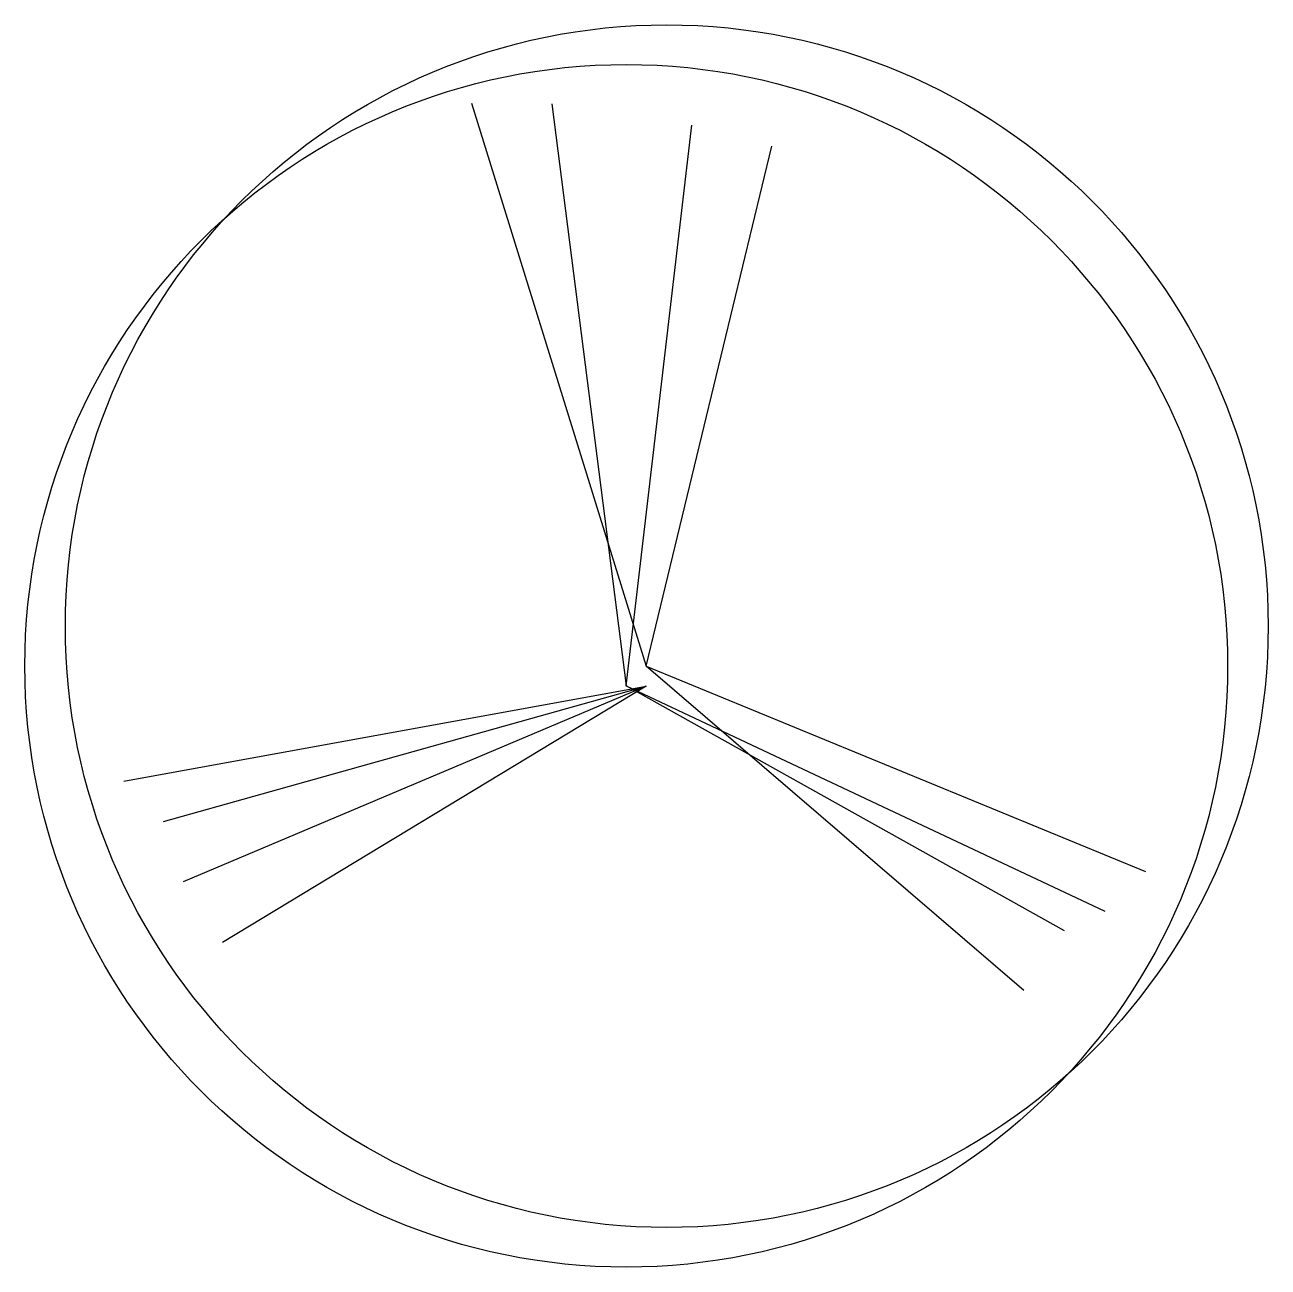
# Model space of a CAD drawing. Extents: x 71.88 to 78.08, y 44.65 to 50.85.
import ezdxf

# ---------------------------------------------------------------- set-up
doc = ezdxf.new("R2010")
doc.units = 0
doc.layers.add('49', color=1, linetype='CONTINUOUS')

msp = doc.modelspace()

# ---------------------------------------------------------------- linework, layer by layer
at = {"layer": '49', "color": 0}
for p, q in [((74.1046, 50.459), (74.9765, 47.6502)), ((74.5045, 50.455), (74.8755, 47.5512)), ((74.8755, 47.5512), (75.2035, 50.348)), ((74.9765, 47.6502), (75.6024, 50.244)), ((74.9765, 47.6502), (77.4663, 46.6253)), ((76.8603, 46.0314), (74.9765, 47.6502)), ((72.3708, 47.0763), (74.9755, 47.5502)), ((72.5687, 46.8743), (74.9755, 47.5502)), ((74.9755, 47.5502), (72.6657, 46.5733)), ((74.9755, 47.5502), (72.8627, 46.2714)), ((74.8755, 47.5512), (77.2643, 46.4274)), ((77.0633, 46.3294), (74.8755, 47.5512))]:
    msp.add_line(p, q, dxfattribs=at)
for centre in [(75.0785, 47.8492), (74.8765, 47.6512)]:
    msp.add_circle(centre, 3, dxfattribs=at)

doc.saveas('drawing.dxf')
